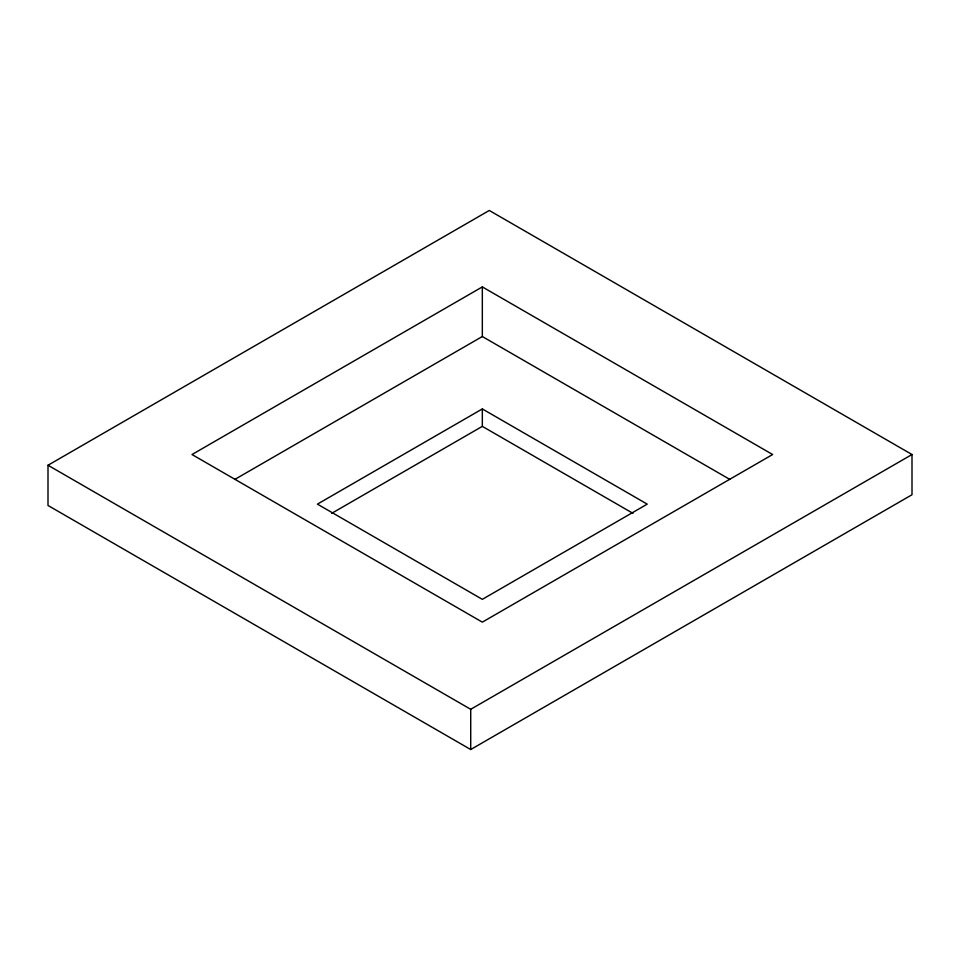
<?xml version="1.0" encoding="UTF-8"?>
<svg xmlns="http://www.w3.org/2000/svg" width="960" height="960" viewBox="0 0 960 960"><rect width="100%" height="100%" fill="white"/><g stroke="black" fill="none" stroke-linecap="round" stroke-linejoin="round"><path stroke-width="1.44" d="M48 465.252L489.288 210.468L912 454.524L912 494.748L470.712 749.532L48 505.476L48 465.252L470.712 709.296L912 454.524M482.328 286.908L192 454.524L482.328 622.14L772.644 454.524L482.328 286.908L482.328 336.516L234.768 479.448M482.328 408.936L317.424 504.132L482.328 599.34L647.22 504.132L482.328 408.936L482.328 426.36L632.94 513.324M331.704 513.324L482.328 426.36M482.328 336.516L729.876 479.448M470.712 709.296L470.712 749.532"/></g></svg>
